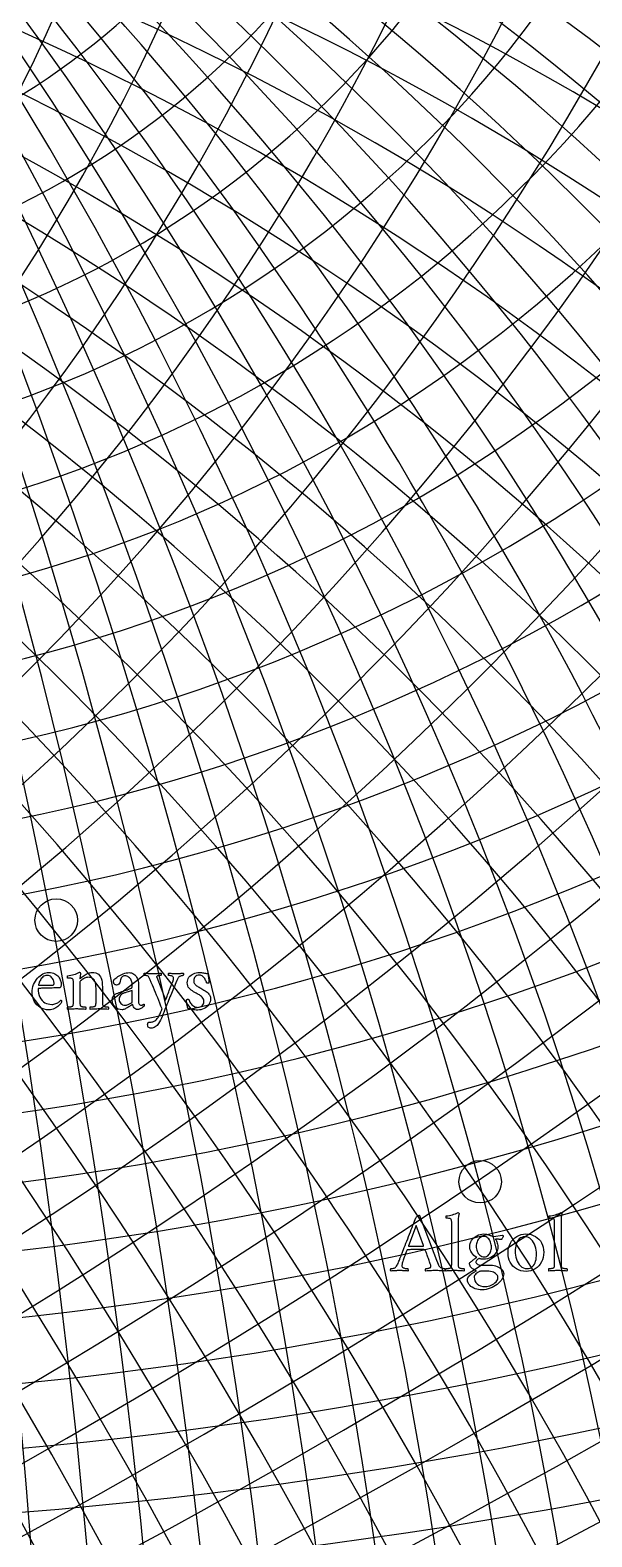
# Model space of a CAD drawing. Header units: millimetres. Extents: x -78 to 78, y -78 to 97.
# Drawn here: x 10.11 to 25.04, y 18.66 to 58.67 of the extents above; entities that cross this region are included whole.
import ezdxf

# ---------------------------------------------------------------- set-up
doc = ezdxf.new("R2010")
doc.units = ezdxf.units.MM
for name, color, linetype in [('ENGRAVE', 7, 'Continuous'), ('ENGRAVE_FINE', 8, 'Continuous'), ('TEXT', 5, 'Continuous')]:
    doc.layers.add(name, color=color, linetype=linetype)

msp = doc.modelspace()

# ---------------------------------------------------------------- linework, layer by layer
at = {"layer": 'ENGRAVE'}
for centre, radius in [((0, 0), 76.44), ((0, 0), 76.44), ((0, 0), 74.3925), ((0, 0), 70.59), ((0, 0), 70.59), ((0, 0), 70.59), ((10.805683286139523, 35.03995204884993), 0.56472), ((22.071728194732817, 28.09247678221354), 0.56472)]:
    msp.add_circle(centre, radius, dxfattribs=at)
for centre, radius, start, end in [((-12.44692156821052, -3.713695305172397e-15), 71.67896453301472, 279.99999983752946, 80.00000016247054), ((-40.75515550209566, -6.0314697031531956e-15), 81.51031100419135, 299.99999995038047, 60.00000004961953), ((-25.69265883685124, -1.380310178315258e-14), 75.12030895907465, 289.99999992129074, 70.00000007870926), ((-193.94443103930192, 1.2724873461525122e-15), 206.39135260751246, 339.99999998957287, 20.00000001042713), ((-122.26546650628717, 1.5666471253851458e-15), 141.18000000000012, 329.99999998346016, 30.000000016539843), ((-84.12588610122516, 6.2974671753462065e-15), 109.81854493807639, 319.9999999759614, 40.00000002403863), ((-59.23204296480422, 8.69569695084462e-15), 92.14870055396557, 309.9999999658587, 50.000000034141294), ((0, 75.12030895907462), 25.6926588368512, 199.99999992129074, 340.0000000787097), ((0, 81.51031100419131), 40.75515550209562, 209.99999995038047, 330.00000004961953), ((0, 92.14870055396544), 59.23204296480409, 219.9999999658587, 320.0000000341413), ((0, 109.81854493807663), 84.1258861012254, 229.99999997596183, 310.0000000240386), ((-4.177725667693714e-15, 141.17999999999984), 122.26546650628688, 239.99999998346016, 300.00000001653984), ((2.882118513178967e-15, 206.3913526075124), 193.94443103930186, 249.99999998957287, 290.00000001042713)]:
    msp.add_arc(centre, radius, start, end, dxfattribs=at)
at = {"layer": 'ENGRAVE_FINE'}
for centre, radius, start, end in [((-3.082025959911802, 5.415987276372438e-15), 70.6572500456787, 272.49999934385437, 87.50000065614563), ((-6.175824758294944, 6.029178398724361e-15), 70.85964233218488, 274.99999967255303, 85.00000032744697), ((-9.293349804694284, 3.3491267437095398e-15), 71.19911832735298, 277.4999997823977, 82.50000021760229), ((-15.649426235965095, 0), 72.30389091546118, 282.4999998707774, 77.5000001292226), ((-49.427650122223376, 2.4152397446285915e-15), 86.17447822067115, 304.9999999590866, 55.00000004091339), ((-44.97078971040091, -2.20410730087584e-15), 83.69778985837738, 302.4999999550316, 57.500000044968374), ((-36.7468280984478, -3.66534094975255e-15), 79.58189162929514, 297.49999994496807, 62.50000005503193), ((-32.91665758916136, 1.0015096151802898e-14), 77.8874472995623, 294.9999999385643, 65.00000006143568), ((-29.239335367916734, 6.0750499840995744e-15), 76.40606541864004, 292.4999999308377, 67.5000000691623), ((-22.25694150696743, 5.011441839349447e-15), 74.0156709436898, 287.49999990914034, 72.50000009085966), ((-18.91453349371293, -9.084469798944915e-15), 73.08014557514775, 284.9999998930846, 75.00000010691542), ((-223.88287709881925, 8.85629797540519e-15), 234.74771725843257, 342.4999999909676, 17.50000000903242), ((-170.41933536791672, -1.1121695737662284e-15), 184.46055938124678, 337.4999999881336, 22.500000011866405), ((-151.38074351876938, 2.946627735233387e-15), 167.03016975473452, 334.9999999866411, 25.000000013358886), ((-135.60212834289462, 0), 152.87539145043215, 332.4999999850868, 27.500000014913212), ((-110.80410488872333, -8.462032084112797e-15), 131.37921357730525, 327.4999999817494, 32.5000000182506), ((-100.81296779592581, -1.5294228214124683e-14), 123.06990930289327, 324.9999999799404, 35.00000002005959), ((-91.99467906886069, 0), 115.95675520202639, 322.49999997801774, 37.50000002198226), ((-77.03546709047984, -5.7315303067645164e-15), 104.48641677198239, 317.499999973749, 42.50000002625097), ((-70.58999999999996, -6.964251032315218e-15), 99.82933536791674, 314.99999997135205, 45.000000028647946), ((-64.6838175738899, -1.588055486679016e-14), 95.74416094954442, 312.49999996873635, 47.50000003126365), ((-54.16561208143473, 0), 88.97674770498449, 307.49999996266547, 52.50000003733453), ((-33.486017370981294, 76.70727910575026), 44.97078971040111, 236.0833332883651, 351.0833333783014), ((-2.8246125246337073, -1.2330645170685792), 70.65725004567884, 296.0833326771901, 111.08333398947684), ((-34.47689693497696, 78.97711234490596), 49.42765012222335, 238.58333329241964, 348.5833333742469), ((-2.1936551475866443e-14, 72.30389091546112), 15.649426235965045, 192.4999998707774, 347.5000001292226), ((-35.5980357940636, 81.54533389324658), 54.16561208143496, 241.08333329599895, 346.083333370668), ((-5.660014610234326, -2.470839140272757), 70.85964233218493, 298.5833330058865, 108.58333366078), ((0, 73.08014557514778), 18.914533493712966, 194.99999989308458, 345.0000001069154), ((-36.86707848181713, 84.45236253652081), 59.23204296480418, 243.5833332991922, 343.5833333674748), ((-8.517161307392657, -3.7181062190670273), 71.19911832735299, 301.0833331157312, 106.08333355093578), ((0, 74.01567094368974), 22.256941506967365, 197.49999990914034, 342.50000009085966), ((-38.30555910916407, 87.74752701510516), 64.68381757388993, 246.08333330206983, 341.08333336459714), ((-11.407344069128323, -4.979794956994596), 71.67896453301478, 303.5833331708634, 103.58333349580357), ((-14.342372817230052, -6.261060891453944), 72.30389091546121, 306.0833332041109, 101.08333346255563), ((-39.939965725737515, 91.49150418386903), 70.59000000000005, 248.58333330468554, 338.58333336198143), ((-17.334775533646717, -7.567373023901744), 73.08014557514785, 308.58333322641806, 98.58333344024845), ((-20.39802278057919, -8.904611832502653), 74.0156709436899, 311.0833332424738, 96.08333342419269), ((-23.54678607047946, -10.279182061715815), 75.12030895907456, 313.58333325462377, 93.5833334120432), ((0, 76.40606541864005), 29.239335367916745, 202.4999999308377, 337.5000000691623), ((2.8246125246336855, 1.2330645170685683), 70.65725004567881, 116.08333267718967, 291.08333398947775), ((-41.80318229404224, 95.75962217938981), 77.03546709047988, 251.0833333070825, 336.08333335958446), ((5.660014610234307, 2.4708391402727363), 70.85964233218493, 118.58333300588652, 288.58333366078), ((8.517161307392596, 3.718106219067017), 71.19911832735295, 121.08333311573074, 286.08333355093623), ((11.407344069128397, 4.979794956994613), 71.67896453301485, 123.5833331708634, 283.5833334958031), ((14.342372817230132, 6.261060891453964), 72.30389091546128, 126.08333320411134, 281.0833334625552), ((17.334775533646628, 7.567373023901702), 73.08014557514777, 128.58333322641806, 278.5833334402489), ((20.3980227805792, 8.90461183250264), 74.01567094368993, 131.08333324247383, 276.0833334241927), ((23.546786070479563, 10.279182061715845), 75.12030895907466, 133.58333325462377, 273.58333341204275), ((26.7972411544978, 11.698145120710194), 76.40606541864005, 136.0833332641712, 271.0833334024953), ((30.16743028928951, 13.169377228363828), 77.88744729956224, 138.5833332718978, 268.58333339476917), ((33.677701692818744, 14.701761254570643), 79.58189162929526, 141.08333327830155, 266.0833333883654), ((37.35125017503189, 16.305422728717616), 81.51031100419137, 143.5833332837135, 263.583333382953), ((41.21479102087008, 17.99202401852319), 83.69778985837746, 146.0833332883651, 261.0833333783014), ((45.2994106520874, 19.775135680406414), 86.17447822067119, 148.5833332924201, 258.5833333742469), ((49.64165398984603, 21.670711139897737), 88.97674770498463, 151.0833332959985, 256.083333370668), ((54.284932247231325, 23.69770125345333), 92.14870055396561, 153.5833332991922, 253.58333336747432), ((59.28136999389557, 25.87886063139407), 95.74416094954437, 156.08333330206938, 251.08333336459714), ((64.69426302937117, 28.241820605027275), 99.82933536791681, 158.58333330468554, 248.58333336198143), ((70.6013992143642, 30.82053891193956), 104.48641677198242, 161.0833333070825, 246.08333335958446), ((77.09962038548767, 33.657291167442374), 109.81854493807634, 163.58333330929486, 243.58333335737166), ((84.31120505713942, 36.8054571877012), 115.95675520202661, 166.08333331135123, 241.08333335531574), ((92.39298279304668, 40.33349980383818), 123.06990930289355, 168.5833333132739, 238.58333335339262), ((101.54965159944913, 44.33077847525084), 131.37921357730553, 171.08333331508243, 236.0833333515841), ((112.05375052509568, 48.91626818615285), 141.18000000000004, 173.58333331679364, 233.58333334987333), ((124.27652299699338, 54.25203261538339), 152.8753914504321, 176.08333331842027, 231.0833333482467), ((138.73729478375174, 60.56477973527031), 167.03016975473452, 178.5833333199746, 228.58333334669192), ((-26.797241154497843, -11.69814512071021), 76.4060654186401, 316.0833332641712, 91.08333340249533), ((-64.69426302937109, -28.241820605027268), 99.82933536791673, 338.58333330468554, 68.58333336198143), ((-59.28136999389548, -25.878860631394033), 95.74416094954427, 336.0833333020694, 71.08333336459714), ((-54.2849322472312, -23.69770125345326), 92.14870055396548, 333.5833332991922, 73.58333336747478), ((-49.641653989845885, -21.670711139897676), 88.97674770498448, 331.0833332959985, 76.08333337066802), ((-45.299410652087325, -19.77513568040638), 86.1744782206711, 328.58333329241964, 78.58333337424688), ((-41.21479102086996, -17.992024018523146), 83.69778985837735, 326.0833332883651, 81.0833333783014), ((-37.35125017503181, -16.305422728717588), 81.51031100419128, 323.5833332837135, 83.58333338295301), ((-33.677701692818566, -14.701761254570561), 79.58189162929506, 321.0833332783011, 86.08333338836542), ((-30.167430289289562, -13.16937722836384), 77.8874472995623, 318.5833332718978, 88.58333339476917), ((156.1857672132402, 68.18178633076482), 184.46055938124695, 181.08333332146708, 226.08333334519943), ((177.7460268414548, 77.59376439660053), 206.39135260751192, 183.58333332290636, 223.58333334376016), ((205.18398836667149, 89.57161144017854), 234.74771725843192, 186.0833333243006, 221.0833333423659), ((241.44227658383784, 105.39990939620738), 272.73881631098124, 188.58333332565712, 218.5833333410094), ((291.81696238473376, 127.39062036199462), 326.1417756002241, 191.08333332698226, 216.08333333968426), ((366.89939775203754, 160.1673237501955), 406.5116084051079, 193.58333332828192, 213.5833333383846), ((491.4017144750685, 214.51792501148185), 540.810995857396, 196.08333332956158, 211.08333333710493), ((739.4588101143111, 322.80548664066447), 809.9294180118345, 198.58333333082714, 208.58333333583982), ((1481.742232753251, 646.8440377983956), 1618.3170893430995, 201.0833333320827, 206.08333333458427), ((-1481.742232753267, -646.8440377984025), 1618.3170893431168, 21.083333332082702, 26.083333334584268), ((-739.4588101143141, -322.80548664066583), 809.9294180118378, 18.583333330827145, 28.583333335839825), ((-491.4017144750671, -214.51792501148122), 540.8109958573946, 16.083333329561583, 31.083333337104932), ((-366.89939775203794, -160.16732375019572), 406.51160840510835, 13.583333328281924, 33.58333333838459), ((-291.81696238473444, -127.39062036199493), 326.1417756002249, 11.083333326982256, 36.08333333968426), ((-241.4422765838374, -105.39990939620718), 272.7388163109808, 8.583333325657122, 38.58333334100939), ((-205.18398836667222, -89.57161144017886), 234.74771725843271, 6.083333324300611, 41.083333342365904), ((-177.7460268414554, -77.59376439660082), 206.39135260751257, 3.5833333229063555, 43.58333334376016), ((-156.1857672132404, -68.18178633076492), 184.46055938124718, 1.0833333214670802, 46.083333345199435), ((-138.73729478375222, -60.56477973527049), 167.03016975473503, 358.5833333199746, 48.583333346691916), ((-124.27652299699389, -54.252032615383584), 152.87539145043263, 356.0833333184203, 51.08333334824624), ((-112.05375052509577, -48.91626818615295), 141.18000000000015, 353.58333331679364, 53.58333334987333), ((-101.54965159944942, -44.330778475251), 131.37921357730585, 351.0833333150829, 56.08333335158409), ((-92.3929827930465, -40.33349980383811), 123.06990930289336, 348.5833333132739, 58.58333335339262), ((-84.31120505713926, -36.80545718770115), 115.95675520202646, 346.0833333113512, 61.083333355315744), ((-77.09962038548771, -33.65729116744239), 109.81854493807639, 343.58333330929486, 63.58333335737166), ((-70.60139921436401, -30.820538911939515), 104.48641677198222, 341.0833333070825, 66.08333335958446), ((9.345603552566627e-15, 77.88744729956231), 32.91665758916137, 204.99999993856432, 335.0000000614357), ((-43.93647322915831, 100.64640645596742), 84.12588610122536, 253.58333330929486, 333.58333335737166), ((0, 79.58189162929506), 36.74682809844772, 207.4999999449676, 332.5000000550324), ((-46.392263470133024, 106.2719481664866), 91.99467906886059, 256.0833333113512, 331.08333335531574), ((-49.23811163634062, 112.79100557362543), 100.8129677959257, 258.5833333132739, 328.5833333533931), ((0, 83.69778985837738), 44.970789710400915, 212.49999995503163, 327.5000000449684), ((-52.56251850233499, 120.40630967222174), 110.80410488872363, 261.0833333150824, 326.0833333515841), ((3.670689490155657e-15, 86.17447822067126), 49.42765012222348, 214.9999999590866, 325.0000000409134), ((-56.483641210054515, 129.38852605874217), 122.26546650628694, 263.58333331679364, 323.5833333498733), ((1.0709601438198684e-14, 88.97674770498463), 54.16561208143487, 217.49999996266547, 322.50000003733453), ((-61.162762151387255, 140.10710844613027), 135.60212834289464, 266.0833333184203, 321.0833333482467), ((-66.82584062672443, 153.07966760098222), 151.38074351876983, 268.5833333199746, 318.5833333466919), ((3.479356909050537e-15, 95.74416094954461), 64.68381757389008, 222.49999996873635, 317.50000003126365), ((-73.79943372642236, 169.05425622829463), 170.4193353679168, 271.0833333214671, 316.0833333451999), ((0, 99.82933536791677), 70.58999999999999, 224.99999997135205, 315.00000002864795), ((-82.57355935359531, 189.1533709105835), 193.9444310393018, 273.58333332290636, 313.58333334376016), ((0, 104.48641677198245), 77.0354670904799, 227.49999997374903, 312.500000026251), ((-93.91844338082342, 215.14138781500915), 223.88287709881945, 276.0833333243006, 311.0833333423659), ((-109.11801561527464, 249.95943789123103), 263.4454665062876, 278.5833333256571, 308.5833333410094), ((1.835448234434506e-15, 115.95675520202644), 91.99467906886073, 232.49999997801774, 307.50000002198226), ((-130.48360275260814, 298.9021365001711), 318.4109132735047, 281.08333332698226, 306.08333333968426), ((-1.899403707436652e-15, 123.06990930289308), 100.81296779592563, 234.9999999799404, 305.0000000200596), ((-162.63816289046912, 372.5594123622739), 400.3357836468152, 283.5833333282819, 303.5833333383846), ((1.982736646385792e-15, 131.3792135773056), 110.80410488872367, 237.4999999817494, 302.5000000182506), ((-216.36899173014237, 495.64200049829407), 536.1842828172693, 286.0833333295616, 301.08333333710493), ((-324.0385511577344, 742.2834226389477), 806.847392051926, 288.58333333082714, 298.5833333358398), ((6.6682190985048974e-15, 152.8753914504321), 135.60212834289456, 242.4999999850868, 297.5000000149132), ((-647.4602765161886, 1483.1538665942614), 1616.776810063754, 291.0833333320827, 296.08333333458427), ((3.587350814991408e-15, 167.03016975473503), 151.3807435187699, 244.99999998664111, 295.0000000133589), ((-1.3029877053071056e-15, 184.4605593812469), 170.41933536791683, 247.4999999881336, 292.5000000118664), ((647.4602765161817, -1483.1538665942453), 1616.7768100637363, 111.0833333320827, 116.08333333458427), ((324.03855115773183, -742.2834226389417), 806.8473920519194, 108.58333333082714, 118.58333333583982), ((0, 234.74771725843232), 223.882877098819, 252.49999999096758, 287.5000000090329), ((216.3689917301418, -495.64200049829276), 536.1842828172678, 106.08333332956158, 121.08333333710493)]:
    msp.add_arc(centre, radius, start, end, dxfattribs=at)
at = {"layer": 'TEXT'}
for points in [[(10.3229, 33.2262), (10.3251, 33.1585), (10.3338, 33.0964), (10.349, 33.0401), (10.3708, 32.9894), (10.3979, 32.9447), (10.4294, 32.906), (10.4651, 32.8735), (10.5051, 32.8471), (10.5481, 32.8267), (10.5928, 32.8121), (10.6392, 32.8033), (10.6873, 32.8004), (10.7173, 32.8018), (10.7459, 32.8058), (10.7731, 32.8126), (10.7989, 32.8221), (10.8229, 32.8333), (10.845, 32.8454), (10.865, 32.8584), (10.8831, 32.8722), (10.8989, 32.8856), (10.9121, 32.8975), (10.9228, 32.9078), (10.9309, 32.9166), (10.9324, 32.9161), (10.9346, 32.9146), (10.9375, 32.9121), (10.9412, 32.9086), (10.9447, 32.9042), (10.9471, 32.8992), (10.9486, 32.8934), (10.9491, 32.887), (10.9483, 32.8776), (10.9457, 32.8676), (10.9415, 32.8571), (10.9355, 32.846), (10.9238, 32.8292), (10.9093, 32.811), (10.8919, 32.7911), (10.8717, 32.7697), (10.8487, 32.7481), (10.8228, 32.7278), (10.794, 32.7088), (10.7624, 32.6911), (10.7281, 32.6762), (10.6913, 32.6655), (10.6518, 32.6591), (10.6099, 32.657), (10.5468, 32.6608), (10.4875, 32.6723), (10.4318, 32.6916), (10.3799, 32.7185), (10.3325, 32.7519), (10.2905, 32.7907), (10.2539, 32.835), (10.2227, 32.8847), (10.1978, 32.9386), (10.1801, 32.9957), (10.1694, 33.0559), (10.1658, 33.1192), (10.1683, 33.1741), (10.1758, 33.2271), (10.1882, 33.2783), (10.2057, 33.3276), (10.2272, 33.3744), (10.2518, 33.4181), (10.2795, 33.4587), (10.3104, 33.4961), (10.3436, 33.53), (10.3784, 33.5601), (10.4148, 33.5864), (10.4527, 33.6088), (10.4912, 33.6267), (10.529, 33.6395), (10.5663, 33.6472), (10.603, 33.6498), (10.6509, 33.6476), (10.6944, 33.6412), (10.7335, 33.6306), (10.7681, 33.6156), (10.7989, 33.5976), (10.8262, 33.5775), (10.8501, 33.5554), (10.8706, 33.5314), (10.8879, 33.5063), (10.9025, 33.4813), (10.9141, 33.4562), (10.923, 33.4312), (10.9294, 33.4071), (10.9341, 33.3851), (10.9368, 33.365), (10.9378, 33.3469), (10.937, 33.3243), (10.9349, 33.3042), (10.9314, 33.2867), (10.9264, 33.2718), (10.9194, 33.2597), (10.9099, 33.2507), (10.8978, 33.2449), (10.8831, 33.2422), (10.8704, 33.2411), (10.8526, 33.2402), (10.8299, 33.2394), (10.8023, 33.2388), (10.771, 33.2381), (10.7377, 33.2373), (10.7021, 33.2364), (10.6645, 33.2354), (10.6259, 33.2342), (10.5877, 33.2331), (10.5497, 33.2319), (10.5119, 33.2308), (10.4758, 33.2297), (10.4425, 33.2288), (10.412, 33.228), (10.3844, 33.2274), (10.3609, 33.2269), (10.3429, 33.2265), (10.3302, 33.2263), (10.3229, 33.2262)], [(11.7484, 33.6498), (11.805, 33.6467), (11.8543, 33.6373), (11.8961, 33.6216), (11.9306, 33.5997), (11.9588, 33.5712), (11.9821, 33.5359), (12.0004, 33.4938), (12.0137, 33.4448), (12.0231, 33.3889), (12.0299, 33.3259), (12.034, 33.2557), (12.0353, 33.1784), (12.0353, 32.9325), (12.0354, 32.9079), (12.0356, 32.8841), (12.036, 32.8612), (12.0365, 32.8391), (12.0375, 32.8185), (12.0396, 32.7999), (12.0426, 32.7832), (12.0467, 32.7685), (12.0505, 32.763), (12.0572, 32.7577), (12.067, 32.7528), (12.0797, 32.7481), (12.0942, 32.7439), (12.109, 32.7404), (12.1243, 32.7376), (12.1401, 32.7355), (12.1549, 32.734), (12.1674, 32.733), (12.1776, 32.7323), (12.1856, 32.7321), (12.1887, 32.7267), (12.191, 32.7196), (12.1926, 32.7108), (12.1936, 32.7002), (12.1935, 32.6897), (12.1922, 32.6809), (12.1895, 32.6738), (12.1856, 32.6684), (12.1525, 32.6706), (12.1216, 32.6726), (12.0927, 32.6745), (12.0661, 32.6763), (12.0395, 32.6778), (12.0111, 32.6789), (11.9809, 32.6795), (11.9488, 32.6797), (11.9176, 32.6795), (11.8879, 32.6789), (11.8596, 32.6778), (11.8327, 32.6763), (11.8055, 32.6745), (11.7763, 32.6726), (11.7451, 32.6706), (11.712, 32.6684), (11.7081, 32.6738), (11.7054, 32.6809), (11.7041, 32.6897), (11.704, 32.7002), (11.7049, 32.7108), (11.7066, 32.7196), (11.7089, 32.7267), (11.712, 32.7321), (11.72, 32.7323), (11.7305, 32.733), (11.7433, 32.734), (11.7586, 32.7355), (11.7749, 32.7376), (11.7908, 32.7404), (11.8063, 32.7439), (11.8213, 32.7481), (11.8344, 32.7528), (11.844, 32.7577), (11.8503, 32.763), (11.8531, 32.7685), (11.8572, 32.7832), (11.8603, 32.7999), (11.8623, 32.8185), (11.8634, 32.8391), (11.8639, 32.8612), (11.8642, 32.8841), (11.8645, 32.9079), (11.8645, 32.9325), (11.8645, 33.1557), (11.8634, 33.2213), (11.86, 33.2795), (11.8543, 33.3301), (11.8463, 33.3731), (11.8354, 33.4096), (11.8207, 33.4406), (11.8023, 33.466), (11.7803, 33.4858), (11.754, 33.5008), (11.7228, 33.5115), (11.6868, 33.5179), (11.6459, 33.52), (11.6249, 33.5184), (11.603, 33.5134), (11.58, 33.5053), (11.556, 33.4938), (11.5323, 33.4805), (11.5102, 33.4668), (11.4896, 33.4526), (11.4706, 33.438), (11.4547, 33.4244), (11.4433, 33.413), (11.4364, 33.4039), (11.4342, 33.397), (11.4342, 32.9325), (11.4342, 32.9079), (11.4344, 32.8841), (11.4348, 32.8612), (11.4353, 32.8391), (11.4364, 32.8185), (11.4384, 32.7999), (11.4415, 32.7832), (11.4455, 32.7685), (11.4493, 32.763), (11.4561, 32.7577), (11.4658, 32.7528), (11.4786, 32.7481), (11.493, 32.7439), (11.5079, 32.7404), (11.5232, 32.7376), (11.5389, 32.7355), (11.5537, 32.734), (11.5662, 32.733), (11.5765, 32.7323), (11.5845, 32.7321), (11.5875, 32.7267), (11.5899, 32.7196), (11.5915, 32.7108), (11.5924, 32.7002), (11.5923, 32.6897), (11.591, 32.6809), (11.5884, 32.6738), (11.5845, 32.6684), (11.5514, 32.6706), (11.5204, 32.6726), (11.4916, 32.6745), (11.4649, 32.6763), (11.4384, 32.6778), (11.41, 32.6789), (11.3797, 32.6795), (11.3476, 32.6797), (11.3165, 32.6795), (11.2867, 32.6789), (11.2584, 32.6778), (11.2315, 32.6763), (11.2043, 32.6745), (11.1751, 32.6726), (11.144, 32.6706), (11.1108, 32.6684), (11.1069, 32.6738), (11.1043, 32.6809), (11.1029, 32.6897), (11.1028, 32.7002), (11.1038, 32.7108), (11.1054, 32.7196), (11.1078, 32.7267), (11.1108, 32.7321), (11.1189, 32.7323), (11.1293, 32.733), (11.1422, 32.734), (11.1575, 32.7355), (11.1738, 32.7376), (11.1897, 32.7404), (11.2051, 32.7439), (11.2201, 32.7481), (11.2332, 32.7528), (11.2429, 32.7577), (11.2491, 32.763), (11.252, 32.7685), (11.2561, 32.7832), (11.2591, 32.7999), (11.2612, 32.8185), (11.2622, 32.8391), (11.2627, 32.8612), (11.2631, 32.8841), (11.2633, 32.9079), (11.2634, 32.9325), (11.2634, 33.3378), (11.2633, 33.3503), (11.2631, 33.3651), (11.2627, 33.3822), (11.2622, 33.4016), (11.2612, 33.4208), (11.2591, 33.4374), (11.2561, 33.4515), (11.252, 33.4631), (11.247, 33.4725), (11.2389, 33.4804), (11.2277, 33.4868), (11.2133, 33.4915), (11.1973, 33.4951), (11.1814, 33.4978), (11.1655, 33.4996), (11.1495, 33.5006), (11.135, 33.5011), (11.1233, 33.5015), (11.1145, 33.5017), (11.1085, 33.5018), (11.1074, 33.5052), (11.1063, 33.5109), (11.1051, 33.5189), (11.104, 33.5291), (11.1034, 33.5396), (11.104, 33.5485), (11.1057, 33.5556), (11.1085, 33.561), (11.1515, 33.5674), (11.1939, 33.5752), (11.2358, 33.5845), (11.277, 33.5951), (11.317, 33.6074), (11.355, 33.6213), (11.391, 33.637), (11.4251, 33.6543), (11.4295, 33.6535), (11.4339, 33.6509), (11.4381, 33.6467), (11.4421, 33.6407), (11.4456, 33.6341), (11.4481, 33.6282), (11.4496, 33.6227), (11.4501, 33.6179), (11.4499, 33.6131), (11.4492, 33.6057), (11.4482, 33.5955), (11.4467, 33.5826), (11.445, 33.5684), (11.4433, 33.5544), (11.4416, 33.5406), (11.4399, 33.5268), (11.4384, 33.5143), (11.4373, 33.5041), (11.4367, 33.4961), (11.4364, 33.4904), (11.4367, 33.4864), (11.4376, 33.4836), (11.439, 33.4818), (11.441, 33.4813), (11.4423, 33.4816), (11.4438, 33.4824), (11.4457, 33.4838), (11.4478, 33.4858), (11.461, 33.4992), (11.4777, 33.5143), (11.498, 33.5311), (11.5218, 33.5496), (11.5481, 33.5684), (11.5756, 33.5863), (11.6044, 33.6032), (11.6345, 33.619), (11.6647, 33.6325), (11.6938, 33.6421), (11.7216, 33.6479), (11.7484, 33.6498)], [(12.748, 33.6452), (12.7794, 33.6427), (12.8098, 33.635), (12.8392, 33.6222), (12.8676, 33.6042), (12.8941, 33.582), (12.918, 33.5564), (12.9391, 33.5274), (12.9575, 33.4949), (12.9725, 33.4596), (12.9832, 33.4221), (12.9896, 33.3822), (12.9917, 33.3401), (12.9917, 32.8824), (12.9927, 32.8616), (12.9957, 32.8423), (13.0007, 32.8246), (13.0076, 32.8084), (13.0169, 32.7949), (13.0287, 32.7853), (13.0431, 32.7796), (13.06, 32.7777), (13.0751, 32.7785), (13.0885, 32.7811), (13.1001, 32.7853), (13.1101, 32.7913), (13.1184, 32.7974), (13.1249, 32.8021), (13.1297, 32.8054), (13.1329, 32.8073), (13.135, 32.8068), (13.1369, 32.8056), (13.1384, 32.8034), (13.1397, 32.8004), (13.1407, 32.7972), (13.1414, 32.7942), (13.1418, 32.7915), (13.142, 32.789), (13.1413, 32.7769), (13.1391, 32.7657), (13.1356, 32.7553), (13.1306, 32.7458), (13.1227, 32.7395), (13.1127, 32.7321), (13.1005, 32.7236), (13.0862, 32.7139), (13.0707, 32.7039), (13.0549, 32.6945), (13.0388, 32.6857), (13.0224, 32.6775), (13.0064, 32.6705), (12.9914, 32.6655), (12.9774, 32.6625), (12.9644, 32.6615), (12.9411, 32.6645), (12.9191, 32.6735), (12.8984, 32.6884), (12.879, 32.7093), (12.8618, 32.7334), (12.848, 32.7577), (12.8374, 32.7824), (12.83, 32.8073), (12.824, 32.8017), (12.8149, 32.7942), (12.8029, 32.7846), (12.7879, 32.7731), (12.7707, 32.7605), (12.7523, 32.7478), (12.7326, 32.7349), (12.7116, 32.7219), (12.6901, 32.7092), (12.6686, 32.6974), (12.6474, 32.6864), (12.6262, 32.6763), (12.6059, 32.6679), (12.5872, 32.6618), (12.5701, 32.6582), (12.5545, 32.657), (12.502, 32.6616), (12.4537, 32.6755), (12.4098, 32.6986), (12.37, 32.731), (12.3372, 32.77), (12.3137, 32.8132), (12.2996, 32.8606), (12.2949, 32.912), (12.2973, 32.945), (12.3043, 32.9755), (12.316, 33.0036), (12.3325, 33.0293), (12.3512, 33.0515), (12.3698, 33.0694), (12.3882, 33.0829), (12.4065, 33.0919), (12.4393, 33.1035), (12.4739, 33.1155), (12.5104, 33.128), (12.5488, 33.1409), (12.5874, 33.1539), (12.6248, 33.1668), (12.6609, 33.1795), (12.6957, 33.1921), (12.7276, 33.2039), (12.7549, 33.2143), (12.7776, 33.2233), (12.7959, 33.2308), (12.8041, 33.2344), (12.8107, 33.2385), (12.8155, 33.243), (12.8186, 33.2479), (12.8206, 33.2542), (12.8221, 33.263), (12.8229, 33.2741), (12.8232, 33.2877), (12.8232, 33.3469), (12.8216, 33.3719), (12.8169, 33.3967), (12.8091, 33.4214), (12.7981, 33.446), (12.7845, 33.4695), (12.7685, 33.491), (12.7503, 33.5105), (12.7298, 33.528), (12.7075, 33.5424), (12.6837, 33.5527), (12.6585, 33.5589), (12.6319, 33.561), (12.6053, 33.5587), (12.5824, 33.5519), (12.5632, 33.5405), (12.5477, 33.5245), (12.535, 33.5045), (12.5243, 33.4807), (12.5156, 33.4532), (12.509, 33.4221), (12.4947, 33.3753), (12.4725, 33.3418), (12.4423, 33.3217), (12.4042, 33.3151), (12.3871, 33.3169), (12.372, 33.3225), (12.3592, 33.3317), (12.3484, 33.3447), (12.3399, 33.3597), (12.3339, 33.3754), (12.3303, 33.3916), (12.3291, 33.4084), (12.3293, 33.4126), (12.3302, 33.4184), (12.3316, 33.4257), (12.3336, 33.4346), (12.336, 33.4436), (12.3387, 33.4514), (12.3417, 33.4579), (12.345, 33.4631), (12.3639, 33.4797), (12.3866, 33.4978), (12.4129, 33.5173), (12.4429, 33.5382), (12.4759, 33.5591), (12.5109, 33.5786), (12.5482, 33.5967), (12.5875, 33.6134), (12.6279, 33.6273), (12.6681, 33.6373), (12.7081, 33.6432), (12.748, 33.6452)], [(13.3697, 33.6202), (13.4016, 33.6205), (13.4337, 33.6213), (13.466, 33.6227), (13.4984, 33.6247), (13.5286, 33.6269), (13.5544, 33.6287), (13.5758, 33.6303), (13.5928, 33.6316), (13.5947, 33.6259), (13.5957, 33.6179), (13.5958, 33.6077), (13.5951, 33.5951), (13.5936, 33.5832), (13.5911, 33.5746), (13.5879, 33.5695), (13.5837, 33.5678), (13.579, 33.5677), (13.5718, 33.5672), (13.562, 33.5665), (13.5496, 33.5655), (13.5361, 33.564), (13.5231, 33.5618), (13.5105, 33.5589), (13.4984, 33.5553), (13.4879, 33.5507), (13.4804, 33.5448), (13.4759, 33.5376), (13.4744, 33.5291), (13.4746, 33.5268), (13.475, 33.5245), (13.4757, 33.5223), (13.4767, 33.52), (13.7135, 32.9188), (13.7147, 32.9219), (13.7181, 32.9311), (13.7238, 32.9464), (13.7318, 32.9678), (13.7416, 32.994), (13.7528, 33.0236), (13.7655, 33.0566), (13.7796, 33.093), (13.7947, 33.132), (13.8103, 33.1724), (13.8265, 33.2145), (13.8433, 33.2581), (13.8603, 33.3018), (13.8769, 33.3441), (13.8933, 33.3849), (13.9094, 33.4244), (13.9135, 33.4345), (13.9168, 33.4446), (13.9192, 33.4545), (13.9208, 33.4642), (13.9217, 33.4734), (13.9225, 33.4816), (13.9229, 33.4888), (13.923, 33.4949), (13.9208, 33.5111), (13.9142, 33.5254), (13.9032, 33.5379), (13.8877, 33.5485), (13.8687, 33.5569), (13.847, 33.563), (13.8226, 33.5666), (13.7955, 33.5678), (13.7915, 33.5695), (13.7887, 33.5746), (13.787, 33.5832), (13.7864, 33.5951), (13.787, 33.6077), (13.7887, 33.6179), (13.7915, 33.6259), (13.7955, 33.6316), (13.8098, 33.6303), (13.8277, 33.6287), (13.8491, 33.6269), (13.8741, 33.6247), (13.9018, 33.6227), (13.9313, 33.6213), (13.9627, 33.6205), (13.9959, 33.6202), (14.0266, 33.6205), (14.0548, 33.6213), (14.0806, 33.6227), (14.1041, 33.6247), (14.1256, 33.6269), (14.1459, 33.6287), (14.1649, 33.6303), (14.1826, 33.6316), (14.1854, 33.6259), (14.1869, 33.6179), (14.1871, 33.6077), (14.186, 33.5951), (14.1841, 33.5832), (14.1818, 33.5746), (14.179, 33.5695), (14.1758, 33.5678), (14.17, 33.5674), (14.1618, 33.5661), (14.1512, 33.564), (14.1382, 33.561), (14.1238, 33.557), (14.1092, 33.5519), (14.0942, 33.5456), (14.079, 33.5382), (14.0647, 33.5292), (14.0525, 33.5183), (14.0425, 33.5053), (14.0346, 33.4904), (14.0102, 33.4326), (13.9871, 33.3777), (13.9652, 33.3256), (13.9447, 33.2763), (13.9249, 33.2289), (13.9054, 33.1821), (13.8862, 33.1361), (13.8672, 33.0908), (13.8483, 33.0454), (13.8291, 32.9991), (13.8096, 32.952), (13.7898, 32.904), (13.7694, 32.8543), (13.748, 32.8019), (13.7256, 32.7467), (13.7022, 32.6888), (13.6818, 32.6376), (13.6617, 32.5864), (13.6419, 32.5351), (13.6225, 32.4839), (13.6018, 32.4335), (13.5786, 32.3849), (13.5529, 32.3379), (13.5245, 32.2926), (13.5054, 32.2656), (13.4844, 32.2414), (13.4616, 32.2201), (13.4369, 32.2016), (13.411, 32.1866), (13.3848, 32.1759), (13.3581, 32.1695), (13.331, 32.1674), (13.315, 32.1685), (13.2991, 32.1719), (13.2832, 32.1776), (13.2672, 32.1856), (13.2533, 32.1973), (13.2433, 32.2141), (13.2373, 32.236), (13.2353, 32.263), (13.2358, 32.2731), (13.2373, 32.283), (13.2398, 32.2925), (13.2433, 32.3017), (13.2474, 32.3103), (13.2516, 32.3177), (13.2559, 32.3239), (13.2604, 32.3291), (13.2858, 32.3294), (13.3096, 32.3305), (13.3319, 32.3323), (13.3526, 32.3348), (13.3724, 32.339), (13.3919, 32.3459), (13.4111, 32.3555), (13.43, 32.3678), (13.4493, 32.3834), (13.4696, 32.4031), (13.4909, 32.4267), (13.5132, 32.4543), (13.5225, 32.4683), (13.5325, 32.4853), (13.543, 32.5053), (13.5541, 32.5283), (13.5653, 32.5526), (13.5761, 32.5764), (13.5864, 32.5998), (13.5963, 32.6228), (13.6049, 32.6435), (13.6114, 32.6598), (13.6157, 32.6719), (13.6179, 32.6797), (13.5876, 32.7581), (13.5581, 32.8337), (13.5295, 32.9067), (13.5018, 32.9769), (13.4744, 33.0455), (13.4468, 33.1135), (13.4191, 33.181), (13.3913, 33.2479), (13.3628, 33.315), (13.333, 33.3831), (13.3019, 33.4522), (13.2695, 33.5223), (13.26, 33.5376), (13.2473, 33.5493), (13.2315, 33.5575), (13.2126, 33.5621), (13.1934, 33.5646), (13.1767, 33.5664), (13.1626, 33.5675), (13.1511, 33.5678), (13.1491, 33.5678), (13.1477, 33.5678), (13.1468, 33.5678), (13.1465, 33.5678), (13.1455, 33.5697), (13.1448, 33.5755), (13.1444, 33.5851), (13.1443, 33.5985), (13.1444, 33.6121), (13.1448, 33.6222), (13.1455, 33.6287), (13.1465, 33.6316), (13.1643, 33.6303), (13.1858, 33.6287), (13.211, 33.6269), (13.2399, 33.6247), (13.2711, 33.6227), (13.3031, 33.6213), (13.336, 33.6205), (13.3697, 33.6202)], [(14.6084, 33.6475), (14.6401, 33.6469), (14.6691, 33.6449), (14.6953, 33.6417), (14.7189, 33.6373), (14.7429, 33.6322), (14.7704, 33.6273), (14.8015, 33.6225), (14.8361, 33.6179), (14.8416, 33.5918), (14.8464, 33.5635), (14.8507, 33.5332), (14.8544, 33.5006), (14.8575, 33.4675), (14.8601, 33.4355), (14.862, 33.4044), (14.8635, 33.3743), (14.862, 33.3693), (14.8578, 33.3657), (14.8507, 33.3636), (14.8407, 33.3629), (14.8361, 33.363), (14.8313, 33.3634), (14.8264, 33.3642), (14.8213, 33.3651), (14.8163, 33.3666), (14.8114, 33.3686), (14.8066, 33.3711), (14.802, 33.3743), (14.7954, 33.3952), (14.7869, 33.417), (14.7766, 33.4396), (14.7644, 33.4631), (14.7506, 33.486), (14.7354, 33.5072), (14.7187, 33.5265), (14.7007, 33.5439), (14.6812, 33.5583), (14.6605, 33.5687), (14.6385, 33.5749), (14.6153, 33.5769), (14.578, 33.5744), (14.5458, 33.567), (14.5188, 33.5545), (14.4969, 33.5371), (14.4799, 33.5159), (14.4678, 33.4924), (14.4606, 33.4664), (14.4581, 33.438), (14.4599, 33.4109), (14.465, 33.3865), (14.4735, 33.3648), (14.4855, 33.3458), (14.5002, 33.3287), (14.5171, 33.3128), (14.5361, 33.298), (14.5572, 33.2843), (14.5798, 33.271), (14.603, 33.2573), (14.627, 33.2431), (14.6517, 33.2285), (14.6773, 33.2133), (14.7041, 33.1972), (14.732, 33.1803), (14.761, 33.1625), (14.7896, 33.1435), (14.8162, 33.1229), (14.8408, 33.1008), (14.8635, 33.0771), (14.8824, 33.0513), (14.8959, 33.0227), (14.904, 32.9915), (14.9067, 32.9575), (14.9037, 32.9144), (14.8948, 32.8736), (14.8798, 32.8352), (14.8589, 32.7993), (14.8332, 32.7664), (14.8037, 32.7372), (14.7705, 32.7118), (14.7337, 32.69), (14.6941, 32.6726), (14.6528, 32.6601), (14.6099, 32.6526), (14.5652, 32.6501), (14.5279, 32.6511), (14.4934, 32.6538), (14.4618, 32.6585), (14.4331, 32.6649), (14.4046, 32.6723), (14.3739, 32.6795), (14.3409, 32.6865), (14.3056, 32.6934), (14.301, 32.7071), (14.2965, 32.723), (14.2919, 32.7412), (14.2874, 32.7617), (14.283, 32.7835), (14.2791, 32.8056), (14.2756, 32.8279), (14.2726, 32.8505), (14.2701, 32.8722), (14.2683, 32.8915), (14.2672, 32.9086), (14.2669, 32.9234), (14.2763, 32.9294), (14.2862, 32.9336), (14.2968, 32.9362), (14.3079, 32.9371), (14.3133, 32.9368), (14.3181, 32.9359), (14.3224, 32.9345), (14.3261, 32.9325), (14.3342, 32.9095), (14.3449, 32.8861), (14.3581, 32.8623), (14.3739, 32.838), (14.392, 32.8145), (14.412, 32.793), (14.4341, 32.7735), (14.4581, 32.756), (14.4838, 32.7416), (14.5105, 32.7313), (14.5384, 32.7251), (14.5674, 32.723), (14.6002, 32.7256), (14.6301, 32.7333), (14.6571, 32.7461), (14.6813, 32.764), (14.7012, 32.7868), (14.7155, 32.8141), (14.724, 32.846), (14.7268, 32.8824), (14.7243, 32.9149), (14.7166, 32.9442), (14.7038, 32.9701), (14.6859, 32.9928), (14.6641, 33.0133), (14.6397, 33.0327), (14.6128, 33.0509), (14.5834, 33.068), (14.5524, 33.0847), (14.5208, 33.1019), (14.4886, 33.1194), (14.4559, 33.1374), (14.4238, 33.1579), (14.3935, 33.1804), (14.3651, 33.2051), (14.3386, 33.2319), (14.3162, 33.2619), (14.3002, 33.296), (14.2906, 33.3342), (14.2874, 33.3765), (14.2903, 33.4162), (14.299, 33.4534), (14.3136, 33.488), (14.334, 33.52), (14.359, 33.549), (14.3873, 33.5744), (14.4188, 33.5962), (14.4536, 33.6145), (14.4906, 33.6289), (14.5287, 33.6393), (14.568, 33.6454), (14.6084, 33.6475)], [(10.3343, 33.3082), (10.6964, 33.3082), (10.7063, 33.3089), (10.7155, 33.3111), (10.7239, 33.3146), (10.7317, 33.3196), (10.7383, 33.3264), (10.7433, 33.3355), (10.7468, 33.3469), (10.7488, 33.3606), (10.7486, 33.3757), (10.7459, 33.3936), (10.7406, 33.4144), (10.7328, 33.438), (10.7224, 33.4625), (10.7092, 33.4858), (10.6933, 33.508), (10.6748, 33.5291), (10.653, 33.547), (10.6278, 33.5598), (10.599, 33.5675), (10.5666, 33.5701), (10.5329, 33.5676), (10.5023, 33.5601), (10.4748, 33.5477), (10.4505, 33.5302), (10.4289, 33.5096), (10.4098, 33.4875), (10.393, 33.4641), (10.3787, 33.4392), (10.3666, 33.4142), (10.3565, 33.3908), (10.3484, 33.3687), (10.3423, 33.3481), (10.338, 33.3306), (10.3352, 33.3182), (10.334, 33.3107), (10.3343, 33.3082)], [(12.6296, 32.7777), (12.6494, 32.7788), (12.6701, 32.7822), (12.6915, 32.7879), (12.7139, 32.7959), (12.7358, 32.8052), (12.756, 32.8149), (12.7745, 32.8251), (12.7913, 32.8357), (12.8053, 32.8459), (12.8152, 32.8548), (12.8212, 32.8624), (12.8232, 32.8687), (12.8232, 33.1716), (12.8001, 33.1643), (12.7742, 33.1562), (12.7455, 33.1473), (12.7139, 33.1374), (12.683, 33.1278), (12.6564, 33.1192), (12.634, 33.1118), (12.616, 33.1056), (12.5877, 33.0929), (12.5619, 33.0777), (12.5387, 33.0599), (12.5181, 33.0395), (12.5011, 33.0166), (12.489, 32.9911), (12.4818, 32.9631), (12.4793, 32.9325), (12.4821, 32.9027), (12.4902, 32.8747), (12.5037, 32.8486), (12.5226, 32.8243), (12.5455, 32.8039), (12.571, 32.7893), (12.599, 32.7806), (12.6296, 32.7777)], [(21.3157, 26.9687), (21.3157, 26.9819), (21.3154, 26.9963), (21.3151, 27.0121), (21.3146, 27.0291), (21.3135, 27.0458), (21.3115, 27.0607), (21.3084, 27.0737), (21.3043, 27.0849), (21.2979, 27.0962), (21.2876, 27.1054), (21.2734, 27.1122), (21.2554, 27.1167), (21.2351, 27.1197), (21.2141, 27.1219), (21.1924, 27.1231), (21.17, 27.1236), (21.1689, 27.1254), (21.168, 27.1307), (21.1672, 27.1396), (21.1666, 27.152), (21.1665, 27.1646), (21.1674, 27.174), (21.1694, 27.18), (21.1723, 27.1828), (21.2141, 27.1883), (21.2554, 27.1956), (21.2961, 27.2048), (21.3362, 27.2158), (21.3755, 27.2282), (21.4136, 27.2417), (21.4507, 27.2561), (21.4865, 27.2716), (21.491, 27.2708), (21.4953, 27.2685), (21.4995, 27.2645), (21.5036, 27.2591), (21.5071, 27.2529), (21.5096, 27.2468), (21.5111, 27.2409), (21.5116, 27.2351), (21.5108, 27.232), (21.5084, 27.2226), (21.5045, 27.207), (21.499, 27.1851), (21.4936, 27.1573), (21.4896, 27.1241), (21.4873, 27.0856), (21.4865, 27.0416), (21.4865, 25.985), (21.4866, 25.9604), (21.4868, 25.9366), (21.4872, 25.9137), (21.4877, 25.8917), (21.4887, 25.871), (21.4908, 25.8524), (21.4938, 25.8357), (21.4979, 25.8211), (21.5017, 25.8155), (21.5084, 25.8103), (21.5182, 25.8053), (21.5309, 25.8006), (21.5454, 25.7964), (21.5605, 25.7929), (21.5762, 25.7901), (21.5924, 25.7881), (21.6077, 25.7866), (21.6206, 25.7855), (21.631, 25.7849), (21.6391, 25.7846), (21.6421, 25.7792), (21.6445, 25.7721), (21.6461, 25.7633), (21.647, 25.7528), (21.647, 25.7422), (21.6456, 25.7334), (21.643, 25.7263), (21.6391, 25.7209), (21.6059, 25.7231), (21.5748, 25.7252), (21.5456, 25.7271), (21.5184, 25.7289), (21.4914, 25.7303), (21.4626, 25.7314), (21.4321, 25.7321), (21.4, 25.7323), (21.3689, 25.7321), (21.3394, 25.7314), (21.3114, 25.7303), (21.285, 25.7289), (21.2583, 25.7271), (21.2295, 25.7252), (21.1985, 25.7231), (21.1654, 25.7209), (21.1615, 25.7263), (21.1589, 25.7334), (21.1575, 25.7422), (21.1575, 25.7528), (21.1584, 25.7633), (21.16, 25.7721), (21.1624, 25.7792), (21.1654, 25.7846), (21.1734, 25.7849), (21.1837, 25.7855), (21.1962, 25.7866), (21.211, 25.7881), (21.2268, 25.7901), (21.2423, 25.7929), (21.2575, 25.7964), (21.2725, 25.8006), (21.2856, 25.8053), (21.2952, 25.8103), (21.3015, 25.8155), (21.3043, 25.8211), (21.3084, 25.8357), (21.3115, 25.8524), (21.3135, 25.871), (21.3146, 25.8917), (21.3151, 25.9137), (21.3154, 25.9366), (21.3157, 25.9604), (21.3157, 25.985)], [(24.0505, 26.9687), (24.0505, 26.9819), (24.0502, 26.9963), (24.0499, 27.0121), (24.0494, 27.0291), (24.0483, 27.0458), (24.0463, 27.0607), (24.0432, 27.0737), (24.0391, 27.0849), (24.0327, 27.0962), (24.0223, 27.1054), (24.0082, 27.1122), (23.9902, 27.1167), (23.9699, 27.1197), (23.9489, 27.1219), (23.9272, 27.1231), (23.9048, 27.1236), (23.9037, 27.1254), (23.9028, 27.1307), (23.902, 27.1396), (23.9014, 27.152), (23.9013, 27.1646), (23.9022, 27.174), (23.9042, 27.18), (23.9071, 27.1828), (23.9489, 27.1883), (23.9902, 27.1956), (24.0309, 27.2048), (24.071, 27.2158), (24.1103, 27.2282), (24.1484, 27.2417), (24.1854, 27.2561), (24.2213, 27.2716), (24.2258, 27.2708), (24.2301, 27.2685), (24.2343, 27.2645), (24.2384, 27.2591), (24.2419, 27.2529), (24.2444, 27.2468), (24.2459, 27.2409), (24.2464, 27.2351), (24.2456, 27.232), (24.2432, 27.2226), (24.2393, 27.207), (24.2338, 27.1851), (24.2284, 27.1573), (24.2244, 27.1241), (24.2221, 27.0856), (24.2213, 27.0416), (24.2213, 25.985), (24.2214, 25.9604), (24.2216, 25.9366), (24.2219, 25.9137), (24.2224, 25.8917), (24.2235, 25.871), (24.2256, 25.8524), (24.2286, 25.8357), (24.2327, 25.8211), (24.2365, 25.8155), (24.2432, 25.8103), (24.253, 25.8053), (24.2657, 25.8006), (24.2802, 25.7964), (24.2953, 25.7929), (24.311, 25.7901), (24.3272, 25.7881), (24.3425, 25.7866), (24.3554, 25.7855), (24.3658, 25.7849), (24.3739, 25.7846), (24.3769, 25.7792), (24.3793, 25.7721), (24.3809, 25.7633), (24.3818, 25.7528), (24.3818, 25.7422), (24.3804, 25.7334), (24.3778, 25.7263), (24.3739, 25.7209), (24.3407, 25.7231), (24.3095, 25.7252), (24.2804, 25.7271), (24.2532, 25.7289), (24.2261, 25.7303), (24.1974, 25.7314), (24.1669, 25.7321), (24.1348, 25.7323), (24.1037, 25.7321), (24.0742, 25.7314), (24.0462, 25.7303), (24.0198, 25.7289), (23.9931, 25.7271), (23.9643, 25.7252), (23.9333, 25.7231), (23.9002, 25.7209), (23.8963, 25.7263), (23.8937, 25.7334), (23.8923, 25.7422), (23.8923, 25.7528), (23.8932, 25.7633), (23.8948, 25.7721), (23.8972, 25.7792), (23.9002, 25.7846), (23.9082, 25.7849), (23.9185, 25.7855), (23.931, 25.7866), (23.9458, 25.7881), (23.9616, 25.7901), (23.9771, 25.7929), (23.9923, 25.7964), (24.0073, 25.8006), (24.0204, 25.8053), (24.03, 25.8103), (24.0363, 25.8155), (24.0391, 25.8211), (24.0432, 25.8357), (24.0463, 25.8524), (24.0483, 25.871), (24.0494, 25.8917), (24.0499, 25.9137), (24.0502, 25.9366), (24.0505, 25.9604), (24.0505, 25.985)], [(19.9358, 26.0374), (19.9372, 26.0409), (19.9412, 26.0513), (19.948, 26.0688), (19.9574, 26.0932), (19.9692, 26.1236), (19.9828, 26.1589), (19.9982, 26.1993), (20.0155, 26.2446), (20.0344, 26.2938), (20.0545, 26.3457), (20.0759, 26.4002), (20.0986, 26.4575), (20.122, 26.5166), (20.1456, 26.5765), (20.1693, 26.6373), (20.1931, 26.6989), (20.2168, 26.7603), (20.2401, 26.8204), (20.2629, 26.8793), (20.2853, 26.9369), (20.3069, 26.9921), (20.3272, 27.0439), (20.3462, 27.0923), (20.3639, 27.1372), (20.3698, 27.1466), (20.3784, 27.1566), (20.3897, 27.1671), (20.4038, 27.1782), (20.4182, 27.1882), (20.4308, 27.1953), (20.4415, 27.1996), (20.4504, 27.201), (20.4525, 27.2009), (20.4541, 27.2007), (20.4553, 27.2004), (20.4561, 27.1999), (20.4569, 27.1992), (20.4581, 27.1984), (20.4598, 27.1975), (20.4618, 27.1964), (20.915, 26.0078), (20.9373, 25.9492), (20.9542, 25.9053), (20.9658, 25.8763), (20.9719, 25.8621), (20.9789, 25.85), (20.9887, 25.8387), (21.0011, 25.8283), (21.0163, 25.8188), (21.0328, 25.8103), (21.0493, 25.8031), (21.0658, 25.7972), (21.0823, 25.7926), (21.0973, 25.7891), (21.1094, 25.7866), (21.1184, 25.7851), (21.1245, 25.7846), (21.1283, 25.7782), (21.1307, 25.7701), (21.1317, 25.7605), (21.1313, 25.7493), (21.1301, 25.7386), (21.129, 25.7303), (21.1279, 25.7244), (21.1267, 25.7209), (21.0946, 25.7231), (21.0641, 25.7252), (21.0354, 25.7271), (21.0083, 25.7289), (20.9809, 25.7303), (20.9508, 25.7314), (20.9182, 25.7321), (20.8831, 25.7323), (20.846, 25.7321), (20.8122, 25.7314), (20.7817, 25.7303), (20.7544, 25.7289), (20.7272, 25.7271), (20.6966, 25.7252), (20.6628, 25.7231), (20.6258, 25.7209), (20.6219, 25.7263), (20.6192, 25.7334), (20.6179, 25.7422), (20.6178, 25.7528), (20.6189, 25.7633), (20.6209, 25.7721), (20.624, 25.7792), (20.628, 25.7846), (20.6397, 25.7851), (20.6542, 25.7866), (20.6716, 25.7891), (20.6918, 25.7926), (20.7117, 25.7969), (20.7282, 25.802), (20.7413, 25.8078), (20.751, 25.8142), (20.755, 25.8196), (20.7578, 25.8268), (20.7596, 25.8356), (20.7601, 25.8461), (20.7592, 25.8581), (20.7564, 25.8737), (20.7518, 25.8929), (20.7453, 25.9156), (20.7374, 25.9408), (20.7285, 25.9677), (20.7186, 25.9961), (20.7077, 26.026), (20.6964, 26.0565), (20.685, 26.0866), (20.6736, 26.1163), (20.6622, 26.1456), (20.6513, 26.1733), (20.6414, 26.1985), (20.6325, 26.2211), (20.6246, 26.2412), (20.6182, 26.2576), (20.6135, 26.2694), (20.6108, 26.2764), (20.6098, 26.2788), (20.6095, 26.2791), (20.6087, 26.2799), (20.6073, 26.2813), (20.6053, 26.2833), (20.603, 26.2853), (20.6007, 26.2867), (20.5984, 26.2876), (20.5962, 26.2879), (20.5781, 26.2889), (20.558, 26.2896), (20.536, 26.29), (20.5119, 26.2902), (20.4873, 26.2902), (20.4635, 26.2902), (20.4406, 26.2902), (20.4186, 26.2902), (20.4129, 26.2902), (20.4072, 26.2902), (20.4015, 26.2902), (20.3958, 26.2902), (20.3902, 26.2902), (20.385, 26.2902), (20.38, 26.2902), (20.3753, 26.2902), (20.3424, 26.2901), (20.3121, 26.2899), (20.2843, 26.2895), (20.2592, 26.289), (20.2335, 26.2882), (20.2045, 26.287), (20.1721, 26.2854), (20.1362, 26.2833), (20.1349, 26.2831), (20.1333, 26.2825), (20.1315, 26.2814), (20.1294, 26.2799), (20.1274, 26.2784), (20.1259, 26.2773), (20.1251, 26.2767), (20.1248, 26.2765), (20.1237, 26.2736), (20.1205, 26.2651), (20.1152, 26.2509), (20.1077, 26.231), (20.0988, 26.2071), (20.0889, 26.1811), (20.0783, 26.153), (20.0667, 26.1228), (20.0551, 26.092), (20.0443, 26.0622), (20.0341, 26.0333), (20.0246, 26.0055), (20.0153, 25.9782), (20.0078, 25.9531), (20.0022, 25.9304), (19.9984, 25.9099), (19.9959, 25.8915), (19.9942, 25.8752), (19.9931, 25.8608), (19.9927, 25.8484), (19.9949, 25.8365), (20.0016, 25.8259), (20.0126, 25.8166), (20.028, 25.8085), (20.0458, 25.8018), (20.0639, 25.7963), (20.0823, 25.7921), (20.1009, 25.7892), (20.1179, 25.7872), (20.1314, 25.7858), (20.1412, 25.7849), (20.1476, 25.7846), (20.1497, 25.7812), (20.1516, 25.7752), (20.1531, 25.7669), (20.1544, 25.7562), (20.1551, 25.745), (20.155, 25.7354), (20.154, 25.7274), (20.1521, 25.7209), (20.1313, 25.722), (20.112, 25.7232), (20.0943, 25.7243), (20.0781, 25.7254), (20.0628, 25.7266), (20.0474, 25.7277), (20.032, 25.7289), (20.0166, 25.73), (20.0001, 25.731), (19.9811, 25.7317), (19.9596, 25.7321), (19.9358, 25.7323), (19.9118, 25.7321), (19.8897, 25.7317), (19.8696, 25.731), (19.8516, 25.73), (19.8345, 25.7289), (19.8174, 25.7277), (19.8003, 25.7266), (19.7832, 25.7254), (19.765, 25.7243), (19.7445, 25.7232), (19.7218, 25.722), (19.6967, 25.7209), (19.6947, 25.7244), (19.6933, 25.7303), (19.6924, 25.7386), (19.6922, 25.7493), (19.6924, 25.7605), (19.6933, 25.7701), (19.6947, 25.7782), (19.6967, 25.7846), (19.7087, 25.7853), (19.7243, 25.7872), (19.7435, 25.7904), (19.7662, 25.7949), (19.7886, 25.8008), (19.8069, 25.8083), (19.821, 25.8173), (19.8311, 25.8279), (19.8475, 25.8502), (19.8627, 25.8737), (19.8765, 25.8986), (19.8891, 25.9247), (19.901, 25.9518), (19.9128, 25.9796), (19.9244, 26.0082), (19.9358, 26.0374)], [(20.3707, 26.9323), (20.1681, 26.3903), (20.1681, 26.3901), (20.1684, 26.3892), (20.1687, 26.3878), (20.1692, 26.3858), (20.1699, 26.3838), (20.1706, 26.3824), (20.1716, 26.3815), (20.1726, 26.3812), (20.1953, 26.3802), (20.2202, 26.3792), (20.2471, 26.3785), (20.2762, 26.3778), (20.3049, 26.3773), (20.3306, 26.377), (20.3533, 26.3768), (20.373, 26.3767), (20.3986, 26.3768), (20.4228, 26.3773), (20.4458, 26.378), (20.4675, 26.379), (20.4891, 26.3801), (20.5116, 26.3812), (20.5352, 26.3824), (20.5597, 26.3835), (20.5618, 26.3839), (20.5634, 26.3849), (20.5646, 26.3867), (20.5654, 26.3892), (20.5659, 26.3917), (20.5663, 26.3935), (20.5665, 26.3945), (20.5666, 26.3949)], [(22.3541, 25.8757), (22.3979, 25.8737), (22.4403, 25.8678), (22.4815, 25.8578), (22.5215, 25.8438), (22.5589, 25.8266), (22.5926, 25.8068), (22.6226, 25.7845), (22.649, 25.7596), (22.6704, 25.7327), (22.6857, 25.7044), (22.6949, 25.6746), (22.6979, 25.6435), (22.695, 25.609), (22.6863, 25.574), (22.6717, 25.5384), (22.6512, 25.5023), (22.6258, 25.4664), (22.5963, 25.4317), (22.5627, 25.3981), (22.5249, 25.3657), (22.4835, 25.3353), (22.4389, 25.3079), (22.3912, 25.2835), (22.3404, 25.262), (22.2873, 25.2446), (22.2328, 25.2322), (22.1769, 25.2247), (22.1195, 25.2222), (22.0751, 25.224), (22.0307, 25.2296), (21.9863, 25.2388), (21.9419, 25.2518), (21.8994, 25.2685), (21.8605, 25.2891), (21.8254, 25.3135), (21.7939, 25.3417), (21.768, 25.3738), (21.7495, 25.4098), (21.7384, 25.4496), (21.7347, 25.4932), (21.7374, 25.5179), (21.7455, 25.5421), (21.7591, 25.5658), (21.778, 25.5888), (21.8005, 25.611), (21.8247, 25.6321), (21.8506, 25.652), (21.8782, 25.6708), (21.9054, 25.6879), (21.93, 25.7027), (21.952, 25.7152), (21.9715, 25.7254), (21.952, 25.7331), (21.932, 25.7425), (21.9115, 25.7536), (21.8907, 25.7664), (21.8704, 25.781), (21.8517, 25.7974), (21.8346, 25.8157), (21.819, 25.8359), (21.806, 25.8577), (21.7968, 25.8811), (21.7912, 25.9061), (21.7894, 25.9327), (21.8007, 25.9445), (21.8141, 25.9574), (21.8297, 25.9713), (21.8474, 25.9862), (21.8662, 26.0013), (21.885, 26.016), (21.9038, 26.0304), (21.9226, 26.0442), (21.9403, 26.0569), (21.9559, 26.0676), (21.9693, 26.0762), (21.9806, 26.0829), (21.9416, 26.1078), (21.9064, 26.1367), (21.875, 26.1698), (21.8474, 26.207), (21.825, 26.2465), (21.809, 26.2865), (21.7994, 26.3268), (21.7962, 26.3676), (21.7993, 26.4112), (21.8084, 26.4533), (21.8237, 26.4937), (21.8452, 26.5327), (21.8719, 26.569), (21.9032, 26.6018), (21.9391, 26.6311), (21.9795, 26.6568), (22.0236, 26.6777), (22.0703, 26.6926), (22.1198, 26.7016), (22.1719, 26.7046), (22.2069, 26.7034), (22.2391, 26.6997), (22.2684, 26.6937), (22.2949, 26.6852), (22.3187, 26.6761), (22.3399, 26.6679), (22.3585, 26.6607), (22.3746, 26.6545), (22.3886, 26.6495), (22.3988, 26.646), (22.4051, 26.6438), (22.4076, 26.6431), (22.4091, 26.6428), (22.4124, 26.642), (22.4176, 26.6405), (22.4247, 26.6386), (22.6638, 26.6727), (22.6727, 26.6687), (22.6791, 26.6636), (22.683, 26.6573), (22.6843, 26.6499), (22.6833, 26.6419), (22.6803, 26.6314), (22.6753, 26.6186), (22.6683, 26.6033), (22.6602, 26.5881), (22.6518, 26.5756), (22.6431, 26.5659), (22.6342, 26.5589), (22.6201, 26.5599), (22.6051, 26.5608), (22.5893, 26.5616), (22.5727, 26.5623), (22.5562, 26.5629), (22.5408, 26.5637), (22.5266, 26.5646), (22.5135, 26.5657), (22.5025, 26.5667), (22.4947, 26.5674), (22.49, 26.5678), (22.4884, 26.568), (22.4845, 26.5675), (22.4816, 26.5663), (22.4799, 26.5641), (22.4793, 26.5611), (22.485, 26.5535), (22.4927, 26.5398), (22.5026, 26.5199), (22.5146, 26.494), (22.5261, 26.4637), (22.5343, 26.4311), (22.5392, 26.396), (22.5408, 26.3585), (22.5378, 26.3199), (22.5286, 26.2816), (22.5133, 26.2436), (22.4919, 26.2059), (22.4651, 26.17), (22.4338, 26.1373), (22.3979, 26.1079), (22.3575, 26.0818), (22.3135, 26.0604), (22.2667, 26.0451), (22.2172, 26.0359), (22.1651, 26.0328), (22.1497, 26.0333), (22.1332, 26.0346), (22.1156, 26.0367), (22.0968, 26.0397), (22.0787, 26.0431), (22.0632, 26.0465), (22.0502, 26.0499), (22.0398, 26.0533), (22.0253, 26.0447), (22.0111, 26.0346), (21.9974, 26.023), (21.9841, 26.0101), (21.9726, 25.9964), (21.9644, 25.9827), (21.9595, 25.9691), (21.9579, 25.9554), (21.96, 25.9465), (21.9664, 25.9355), (21.9771, 25.9225), (21.992, 25.9076), (22.0111, 25.8937), (22.0342, 25.8837), (22.0612, 25.8777), (22.0922, 25.8757)], [(22.1628, 26.6363), (22.1322, 26.6339), (22.1042, 26.6266), (22.0787, 26.6145), (22.0558, 26.5976), (22.0354, 26.5769), (22.0176, 26.5537), (22.0024, 26.528), (21.9898, 26.4996), (21.9798, 26.4698), (21.9727, 26.4393), (21.9684, 26.4083), (21.967, 26.3767), (21.9685, 26.3428), (21.9732, 26.3095), (21.9811, 26.2768), (21.992, 26.2446), (22.006, 26.2142), (22.0228, 26.1865), (22.0424, 26.1618), (22.0649, 26.1399), (22.0901, 26.1219), (22.1178, 26.1091), (22.1482, 26.1014), (22.181, 26.0989), (22.2106, 26.1012), (22.2377, 26.1083), (22.2624, 26.12), (22.2846, 26.1365), (22.3044, 26.1565), (22.3216, 26.1791), (22.3363, 26.2043), (22.3484, 26.2321), (22.3579, 26.2613), (22.3646, 26.291), (22.3687, 26.3211), (22.37, 26.3516), (22.3686, 26.3866), (22.3643, 26.4208), (22.3572, 26.4543), (22.3473, 26.4871), (22.3344, 26.5181), (22.3188, 26.5463), (22.3003, 26.5717), (22.2789, 26.5941), (22.2546, 26.6126), (22.2271, 26.6257), (22.1965, 26.6336), (22.1628, 26.6363)], [(23.2854, 26.7046), (23.3568, 26.7006), (23.4229, 26.6886), (23.4837, 26.6687), (23.5393, 26.6408), (23.5893, 26.6061), (23.6332, 26.5657), (23.6712, 26.5196), (23.7033, 26.4678), (23.7287, 26.4113), (23.7468, 26.3511), (23.7577, 26.2872), (23.7613, 26.2196), (23.7575, 26.1496), (23.746, 26.0832), (23.7268, 26.0204), (23.6999, 25.9611), (23.6663, 25.9066), (23.627, 25.8581), (23.582, 25.8155), (23.5313, 25.7789), (23.4761, 25.7496), (23.4175, 25.7286), (23.3554, 25.716), (23.29, 25.7118), (23.2195, 25.7158), (23.1536, 25.728), (23.0925, 25.7483), (23.0361, 25.7767), (22.9851, 25.812), (22.9404, 25.853), (22.902, 25.8996), (22.8699, 25.952), (22.8444, 26.009), (22.8263, 26.0696), (22.8154, 26.1337), (22.8118, 26.2013), (22.8157, 26.2712), (22.8274, 26.3374), (22.847, 26.3999), (22.8744, 26.4587), (22.9085, 26.5126), (22.9481, 26.5606), (22.9933, 26.6025), (23.044, 26.6386), (23.0993, 26.6674), (23.1579, 26.6881), (23.22, 26.7005), (23.2854, 26.7046)], [(23.2604, 26.6294), (23.216, 26.626), (23.1761, 26.6155), (23.1408, 26.5981), (23.1101, 26.5737), (23.0836, 26.5438), (23.0611, 26.5099), (23.0426, 26.472), (23.0281, 26.4302), (23.0172, 26.3859), (23.0093, 26.3405), (23.0046, 26.2942), (23.0031, 26.2469), (23.0053, 26.1934), (23.0119, 26.1399), (23.0229, 26.0864), (23.0384, 26.0328), (23.0581, 25.9816), (23.0822, 25.9349), (23.1105, 25.8928), (23.1431, 25.8552), (23.1797, 25.8243), (23.2202, 25.8023), (23.2646, 25.7891), (23.3127, 25.7846), (23.3581, 25.7881), (23.3984, 25.7986), (23.4338, 25.816), (23.4642, 25.8404), (23.4901, 25.8704), (23.5123, 25.9045), (23.5306, 25.9427), (23.545, 25.985), (23.556, 26.0297), (23.5638, 26.075), (23.5685, 26.1208), (23.5701, 26.1672), (23.5678, 26.2216), (23.5609, 26.2756), (23.5496, 26.3292), (23.5336, 26.3824), (23.5134, 26.4331), (23.4892, 26.4794), (23.461, 26.5214), (23.4289, 26.5589), (23.3927, 26.5897), (23.3526, 26.6118), (23.3085, 26.625), (23.2604, 26.6294)], [(22.2516, 25.7186), (22.2397, 25.7185), (22.2246, 25.7183), (22.2061, 25.718), (22.1844, 25.7175), (22.1614, 25.7168), (22.1389, 25.716), (22.117, 25.7151), (22.0956, 25.714), (22.0766, 25.7128), (22.0618, 25.7112), (22.051, 25.7094), (22.0444, 25.7072), (22.0255, 25.6947), (22.0051, 25.6799), (21.9833, 25.6628), (21.9602, 25.6435), (21.9392, 25.6228), (21.9243, 25.6019), (21.9153, 25.5807), (21.9123, 25.5592), (21.9172, 25.5079), (21.9317, 25.461), (21.9559, 25.4185), (21.9898, 25.3805), (22.0324, 25.3491), (22.0831, 25.3267), (22.1417, 25.3132), (22.2084, 25.3087), (22.2471, 25.3109), (22.2858, 25.3173), (22.3245, 25.3279), (22.3632, 25.3429), (22.4003, 25.3612), (22.4344, 25.3822), (22.4652, 25.4056), (22.493, 25.4317), (22.5159, 25.4594), (22.5323, 25.488), (22.5421, 25.5175), (22.5454, 25.5478), (22.5435, 25.5643), (22.538, 25.5817), (22.5287, 25.6001), (22.5158, 25.6195), (22.4988, 25.6388), (22.4776, 25.6568), (22.4521, 25.6736), (22.4224, 25.689), (22.3878, 25.702), (22.3478, 25.7112), (22.3024, 25.7168), (22.2516, 25.7186)]]:
    msp.add_lwpolyline(points, close=True, dxfattribs=at)

doc.saveas('drawing.dxf')
